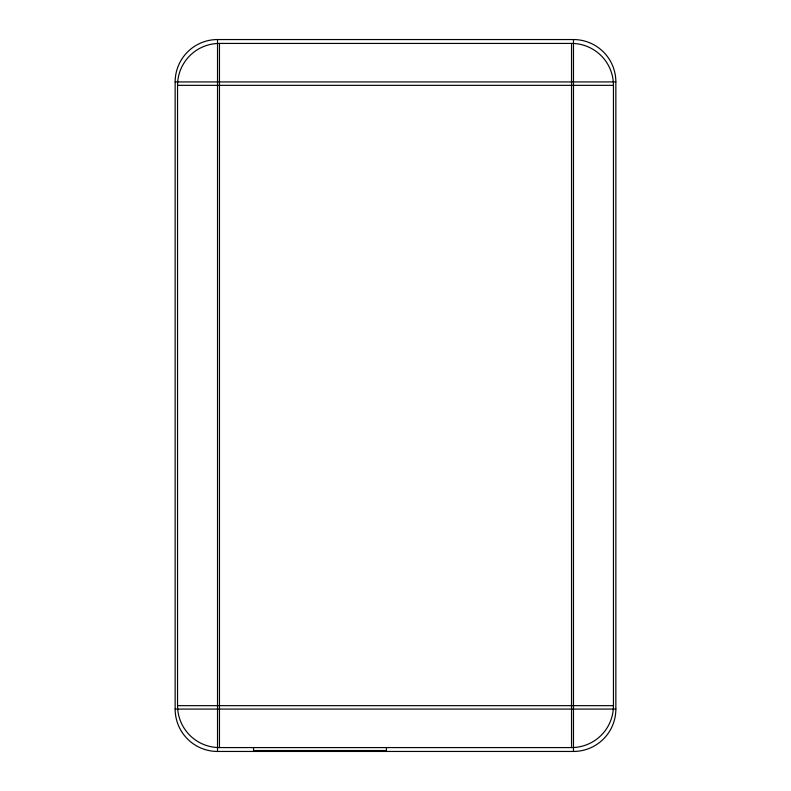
<?xml version="1.0" encoding="UTF-8"?>
<svg xmlns="http://www.w3.org/2000/svg" width="791" height="791" viewBox="0 0 791 791"><rect width="100%" height="100%" fill="white"/><g stroke="black" fill="none" stroke-linecap="round" stroke-linejoin="round"><path stroke-width="1.19" d="M217.525 39.55L573.475 39.55A42.378 42.378 0 0 1 615.853 81.928L615.853 709.072A42.378 42.378 0 0 1 573.475 751.45L217.525 751.45A42.378 42.378 0 0 1 175.147 709.072L175.147 81.928A42.378 42.378 0 0 1 217.525 39.55L217.525 751.45M219.463 43.426L571.537 43.426A41.913 41.913 0 0 1 613.45 85.339L613.45 705.661A41.913 41.913 0 0 1 571.537 747.574L219.463 747.574A41.913 41.913 0 0 1 177.55 705.661L177.55 85.339A41.913 41.913 0 0 1 219.463 43.426L219.463 747.574M175.147 81.928L615.853 81.928M177.55 85.339L613.45 85.339M177.55 705.661L613.45 705.661M175.147 709.072L615.853 709.072M253.535 750.53L386.433 750.53M573.475 39.55L573.475 751.45M571.537 43.426L571.537 747.574M386.433 747.426L386.433 751.45M253.535 747.426L253.535 751.45"/></g></svg>
